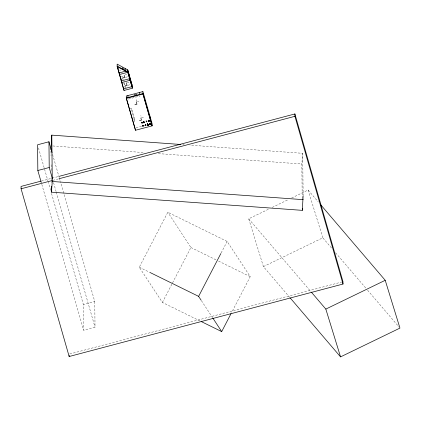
<?xml version="1.0" encoding="UTF-8"?>
<svg xmlns="http://www.w3.org/2000/svg" width="421" height="421" viewBox="0 0 421 421"><rect width="100%" height="100%" fill="white"/><g stroke="black" fill="none" stroke-linecap="round" stroke-linejoin="round"><path stroke-width="0.32" stroke-dasharray="2.1 1.58" d="M147.892 125.337C147.076 125.69 148.418 126.021 147.776 125.49C148.113 124.969 147.908 124.379 148.124 125.242C147.782 125.616 147.471 124.979 147.966 124.4C146.987 123.848 148.86 124.516 147.708 124.505C148.024 123.579 146.413 126.026 147.76 124.39C146.066 126.258 148.634 123.185 147.666 124.569C149.202 125.863 146.824 125.711 147.976 125.363M147.766 123.79L147.834 124.053M148.766 120.585L149.371 121.085L149.087 120.753L148.392 121.448L149.108 120.559L149.239 121.201L148.929 120.506L148.439 120.822L149.123 120.927L148.613 120.427L148.85 120.19L148.629 120.685L148.839 120.059L149.371 121.143L148.923 121.148L148.766 120.585L148.239 121.285L149.102 120.838L148.771 120.443C149.281 122.179 148.95 119.785 149.039 120.453L149.097 121.253M143.945 121.932C143.624 120.48 143.587 123.058 144.15 122.543C144.34 121.464 143.182 121.306 143.94 121.758C143.187 121.522 144.119 121.29 143.814 122.643C143.866 121.09 144.361 122.027 143.961 123.09M145.682 125.5C145.04 123.853 145.582 126.016 145.245 124.984C145.655 124.442 145.398 125.384 145.182 124.816C145.824 125.684 145.145 126.168 145.313 124.879C146.44 125.195 145.813 126.179 145.282 125.069C146.392 124.958 144.119 125.463 146.113 125.663M147.403 124.663C148.097 124.632 148.071 125.205 147.75 124.653M148.097 125.058C147.476 124.484 148.471 125.369 148.129 125.537M145.65 125.532C145.713 124.321 144.824 125.458 145.929 125.39M150.144 123.848C150.155 123.085 150.002 125.021 150.323 123.537C149.665 124.163 149.076 124.611 150.25 124.074C151.113 122.811 148.408 125.053 150.492 123.979M148.097 124.863C147.397 125.216 148.203 124.142 147.729 125.5M142.83 125.505C143.224 127.242 143.061 125.242 142.851 125.405C143.482 126.884 142.514 125.569 143.04 125.579C142.187 125.358 143.729 127.079 142.661 125.705L142.982 125.437M148.06 124.926C147.018 125.148 148.371 123.732 147.571 124.695M144.177 122.216C142.83 122.732 144.95 122.048 143.745 121.537C143.84 121.043 144.535 122.827 144.135 122.127L143.871 121.48L143.871 122.279M148.013 124.816L147.771 125.316L147.776 124.742M143.808 122.443L143.74 121.732L143.808 122.443L144.129 121.748L144.245 122.011L143.735 122.616L143.998 122.422M148.355 121.074L148.771 120.443L149.371 121.085M147.96 124.837L147.797 125.069L148.387 125.137L147.818 125.142L147.897 124.748L147.718 125.2C147.981 124.874 147.318 124.642 147.96 123.921L147.639 123.527L147.687 124.258M150.097 123.485C150.176 124.263 149.544 122.827 149.971 123.511C149.155 125.579 150.223 122.964 150.113 124.027C150.565 124.6 149.908 123.511 150.323 124.29C149.955 124.132 149.592 123.758 149.587 124.332C149.797 124.337 150.918 123.411 150.018 123.769C149.055 124.358 150.986 124.137 150.113 124.274C148.845 124.769 149.85 123.848 150.476 123.916M149.965 124.163L150.402 123.774C149.771 124.537 150.397 123.069 150.202 124.153C148.75 124.358 150.971 123.479 150.039 124.174C150.85 123.885 148.813 124.474 149.855 124.153L150.271 124.248L150.244 123.758M145.182 124.816C145.819 125.89 145.077 123.879 145.424 125.353C145.187 125.316 145.592 124.211 145.298 125.258C145.803 124.206 145.824 126.268 145.25 124.948L145.44 125.453L146.203 125.479M143.129 125.9L142.661 125.705L143.208 126.09L143.051 125.363L143.129 126.09L142.687 125.963C143.45 125.063 142.624 126.779 142.94 125.563M141.64 122.348C142.182 121.964 141.561 122.211 141.909 123.421L142.424 122.258C142.061 121.311 141.282 122.737 142.04 122.937L142.277 122.064L142.409 122.806L141.898 122.643M145.982 121.106L146.045 121.511M146.208 121.827L146.276 120.895L147.061 121.506L146.176 121.38L146.266 121.89L146.982 121.622M147.534 123.911C148.039 123.342 147.35 124.5 147.682 123.679C147.034 123.8 148.445 124.274 147.645 124.174M142.003 122.627C141.924 122.848 142.309 122.558 141.645 122.643C142.882 122.827 141.135 121.753 141.993 122.416M150.308 123.816L150.16 123.832M143.819 122.343C144.003 121.543 144.182 122.606 144.15 122.543M147.787 125.09L147.824 124.753M147.718 125.2L148.381 125.216M144.035 122.958L144.087 122.616L143.856 122.943M144.245 122.011L143.787 122.558M149.592 124.505L149.502 124.211L150.244 124.258M144.166 122.016L144.219 122.485L144.177 121.932M145.119 124.8L145.445 125.142L145.534 124.695M147.571 124.648L147.813 124C147.703 124.853 147.771 122.958 147.566 123.89M302.204 198.607L301.841 164.011L302.694 153.312L190.018 145.15M147.56 123.79L147.518 124.316L147.987 124.495M142.066 122.348L141.698 122.211L142.098 122.89C141.467 122.132 142.398 123.258 141.777 123.353L142.319 122.558L142.166 122.958M145.798 125.269L145.64 125.105C145.366 124.59 145.387 124.753 145.371 125.742M145.513 125.058L145.171 125.205L146.05 125.521M145.503 124.811L145.219 125.279L145.334 124.948M150.144 124.095L150.081 123.663L150.444 124.358M142.898 125.784L143.129 126.09C142.293 126.516 143.14 125.369 142.666 125.932M143.045 125.532L143.051 125.984L142.761 125.821M143.95 121.532L143.593 121.716M147.697 125.874L148.239 125.516M145.508 125.1L145.192 125.074C145.808 124.663 144.998 124.963 145.555 125.311L145.603 125.095M146.387 120.959C147.482 122.59 144.687 119.864 146.85 121.485M147.887 125.547L147.976 124.869M145.192 124.932L145.55 124.737L145.203 125.821L145.503 124.848L145.371 125.179M141.688 122.285L142.361 122.4C141.382 121.737 142.187 122.732 141.614 122.211M149.108 121.106L148.839 120.059L148.629 120.685M148.003 125.563L148.16 125.116M150.113 124.027C149.687 124.548 149.671 123.606 150.087 124.342M142.661 125.616L142.998 125.711M144.292 122.143L144.182 122.29M143.519 121.848L143.566 121.564M149.639 124.1L149.818 123.821M147.655 124.642L147.176 124.826M148.103 124.427L147.687 124.458L148.018 124.463M149.055 121.259L149.371 121.143L148.85 120.838L148.239 121.285L148.65 121.18M148.387 125.137L147.976 125.053M147.829 125.321L147.924 125.158M148.839 120.059C148.424 120.511 148.966 120.327 148.671 120.211L148.708 120.417M146.792 121.269L146.208 121.301L146.161 120.99L146.697 121.485L146.076 122.074L146.876 121.406L146.745 121.143M144.282 121.927L143.935 122.469M147.634 123.564L147.903 124.311M148.018 125.537L148.25 125.216M149.781 124.358L150.376 123.974M144.103 122.453L143.845 123.069M146.682 121.748L147.061 121.506L146.74 121.537M149.76 124.127L149.871 124.221M147.539 123.758L147.666 124.021L147.639 123.758M150.06 123.437L149.95 123.848M145.387 124.721C145.529 125.811 145.45 124.963 145.477 124.858M149.781 123.89L150.323 123.548M143.772 121.68L143.635 121.411L143.529 121.764M143.108 125.963L143.14 125.553M145.508 125.395L145.613 125.105L145.256 125.169M141.719 122.332L141.961 122.106L141.909 122.379M150.229 124.3L150.034 123.695L150.476 124.3L150.05 124.127L150.402 123.774M145.298 125.258L145.524 125.195M150.118 124.169L150.276 123.895M147.182 125.048L147.466 124.769M149.708 124.169L149.881 123.921L149.976 124.295M149.887 124.116L149.665 123.479L149.971 123.511M149.166 120.559L148.718 120.18L148.581 120.469M146.05 121.19L146.65 121.18M150.081 124.253C150.592 123.911 149.787 123.895 149.702 123.416M146.434 121.822C146.066 120.627 147.197 121.29 146.076 122.074M141.872 122.8L141.961 122.206L142.145 123.248M147.35 124.611L147.95 124.106L147.482 124.5M150.113 123.59L149.923 123.716M199.975 320.923L162.38 302.441L139.288 267.203L167.816 212.273L227.14 241.433L250.232 276.671L231.613 312.524M162.38 302.441L190.908 247.511L167.816 212.273M221.136 253L227.14 241.433M148.071 125.269L147.729 124.984L148.029 125.111M148.966 120.816L148.987 120.438L149.123 120.927M149.613 124.148L150.302 124.053L149.744 123.858M146.119 121.259L146.682 121.485L146.482 121.711M141.924 122.611L141.972 122.948L142.319 122.558L142.124 122.737M148.734 121.127L149.087 120.753M144.056 122.069L144.014 122.258M146.224 122.116L146.44 121.695M149.071 120.843L149.229 120.974M145.571 125.005L145.282 124.99M142.83 126.284L142.687 125.963M142.714 125.632L143.04 125.579M146.387 121.669L146.755 121.28L146.276 120.895M149.492 124.411L149.634 124.348M145.203 125.821L145.377 125.542M146.403 121.553C146.824 120.601 146.745 122.137 146.276 121.422L146.287 121.643M142.251 123.179L141.956 122.764L142.072 123.121M148.645 121.016L148.481 121.306M148.85 120.19L148.56 120.38L149.013 120.485M146.271 121.532L146.697 121.485M289.843 297.526L263.425 266.604L248.7 218.815L269.282 208.837M272.224 207.411L288.69 199.428M291.632 198.002L308.098 190.024L318.323 201.991M263.425 266.604L322.823 237.812L332.201 248.785M143.14 126.232L142.798 125.89M145.508 124.969L145.624 124.953M141.682 122.101L141.835 122.106M150.313 124.048L150.202 123.984M145.261 124.805L145.413 124.842M150.081 123.895L149.876 124.063M146.24 121.216L146.94 121.443L146.403 121.506M147.503 125.605L147.776 125.49M147.871 124.206L147.676 123.653M145.277 125.005L145.629 125.048M119.585 70.333L120.795 70.012M125.226 74.838L126.71 74.449M121.364 76.717L122.469 76.427L123.358 79.522M125.421 77.359L127.795 76.733M121.385 78.664L122.49 78.369L122.848 79.611M127.51 82.805L128.994 82.411M127.705 85.326L130.668 84.542M128.431 99.082L140.056 96.004M137.378 101.619L138.856 101.229M129.947 108.729L131.605 108.292L134.804 119.443L134.825 121.39L131.626 110.234L131.605 108.292M133.699 119.738L134.804 119.443M143.424 117.159L141.451 117.685L140.851 115.607M136.041 127.684L150.807 123.779M41.379 181.035L51.546 178.341M52.183 178.172L59.172 176.325M52.841 180.372L59.198 178.693M94.757 301.531L95.025 327.249L83.642 330.264L83.374 304.546L94.757 301.531L60.356 181.556M69.775 353.977L341.71 282.012M148.923 121.148L149.092 121.106M142.835 125.716L143.151 125.705L142.872 125.621M141.735 122.069L142.003 122.116M141.835 122.79L142.272 122.811M146.476 121.811L146.203 121.69M141.919 122.674L141.83 122.637M142.151 122.664L142.461 122.679M149.655 124.453L149.466 124.327M146.229 121.164L146.034 120.906M182.809 144.629L184.119 144.724M52.904 145.971L144.619 152.618M158.375 153.618L301.841 164.011M141.945 122.706L141.845 122.579M142.777 125.49L143.187 125.79M142.961 126.232L143.145 126.268M142.819 125.874L142.672 125.542M150.081 124.158L149.897 124.232M145.734 125.305L145.192 125.148M149.697 123.311L150.044 123.464M190.908 247.511L216.162 259.925M218.515 261.083L250.232 276.671M139.288 267.203L149.276 272.113M143.614 121.869L143.935 122.29M142.977 125.684L143.172 125.984M147.639 123.916L147.845 124.39M147.771 124.042L148.06 124.316M335.605 252.774L365.86 288.19M367.565 290.185L399.097 327.091M248.7 218.815L310.914 291.632M201.454 300.705L212.468 317.508M308.098 190.024L322.823 237.812M136.283 99.672L136.883 101.75M126.721 81.895L127.016 82.937M124.248 82.621L124.958 85.1M125.137 85.721L125.669 87.579M123.737 82.711L125.158 87.663M52.572 154.407L59.272 177.767M59.45 178.399L60.177 180.925M53.562 182.651L56.098 191.492M56.282 192.123L95.025 327.249M38.474 147.945L47.889 180.783M48.068 181.414L50.604 190.255M51.509 193.407L83.374 304.546M41.821 184.398L83.642 330.264M302.694 153.312L303.131 195.086M50.994 151.055L51.041 155.623M51.141 164.758L51.209 171.284M51.278 177.815L51.294 179.772M51.304 180.425L51.336 183.688"/><path stroke-width="0.63" d="M180.846 144.487L51.794 135.136L50.983 149.75M303.136 195.739L302.325 210.353L51.425 192.171L52.278 181.477L51.794 135.136M201.101 300.162L198.612 296.368L220.836 253.579M201.149 321.497L221.704 331.606L231.013 313.677M311.34 292.132L325.828 309.088L385.226 280.297L399.95 328.091L340.552 356.882L290.269 298.026M119.006 72.922L125.653 71.165L125.626 68.734M119.464 74.517L127.768 72.317L127.747 69.886L117.154 64.118L117.18 66.55L124.032 90.452L132.341 88.252L132.315 85.821L127.747 69.886M122.785 77.922L124.758 77.401L124.163 75.322M125.069 85.889L127.042 85.368L126.447 83.29M123.574 88.857L131.884 86.658L131.857 84.226M142.903 91.589L126.289 95.983L126.316 98.414L135.451 130.278L152.065 125.884L152.039 123.453L142.903 91.589L142.93 94.02L152.065 125.884M136.778 94.43L134.609 95.004L134.604 94.425M126.316 98.414L142.93 94.02M134.93 104.708L136.909 104.182L136.309 102.103M52.025 152.513L48.952 141.777L37.569 144.787L37.837 170.505L41.279 182.504M139.498 120.638L141.477 120.117L140.877 118.038M37.837 170.505L49.22 167.495L48.952 141.777M40.748 181.198L21.05 186.414L21.076 188.782L69.165 356.513L343.004 284.043L342.978 281.675L294.889 113.944L59.172 176.325M21.076 188.782L52.209 180.541M59.198 178.693L294.916 116.312L294.889 113.944M52.278 181.477L303.178 199.654M149.86 272.403L198.612 296.368M124.416 69.286L122.464 68.218L122.458 67.639M117.175 66.065L127.763 71.833L132.336 87.763M117.18 66.55L127.768 72.317L132.341 88.252M320.455 204.485L385.226 280.297M212.826 318.05L221.704 331.606M325.828 309.088L340.552 356.882M294.916 116.312L343.004 284.043M150.365 118.78L149.76 116.122M152.06 125.4L142.924 93.536L126.311 97.93L135.267 129.168M127.747 70.128L129.573 76.501M130.031 78.096L131.857 84.468M129.494 77.164L128.894 74.506M131.778 85.131L131.178 82.474M117.864 67.76L118.159 68.797M117.354 66.676L119.285 73.417M119.459 74.033L124.032 90.452M49.22 167.495L52.478 178.862M302.304 208.395L302.325 210.353M139.583 92.467L139.604 94.415M135.446 129.794L135.451 130.278M130.031 77.853L130.052 80.285L121.748 82.484L121.737 81.269M129.573 76.259L129.6 78.69L121.29 80.89L121.28 79.674M128.584 104.587L128.589 105.166M127.952 95.546L127.973 97.488M120.59 76.706L120.595 77.285M69.155 355.329L69.165 356.513M51.362 186.298L51.425 192.171"/></g></svg>
